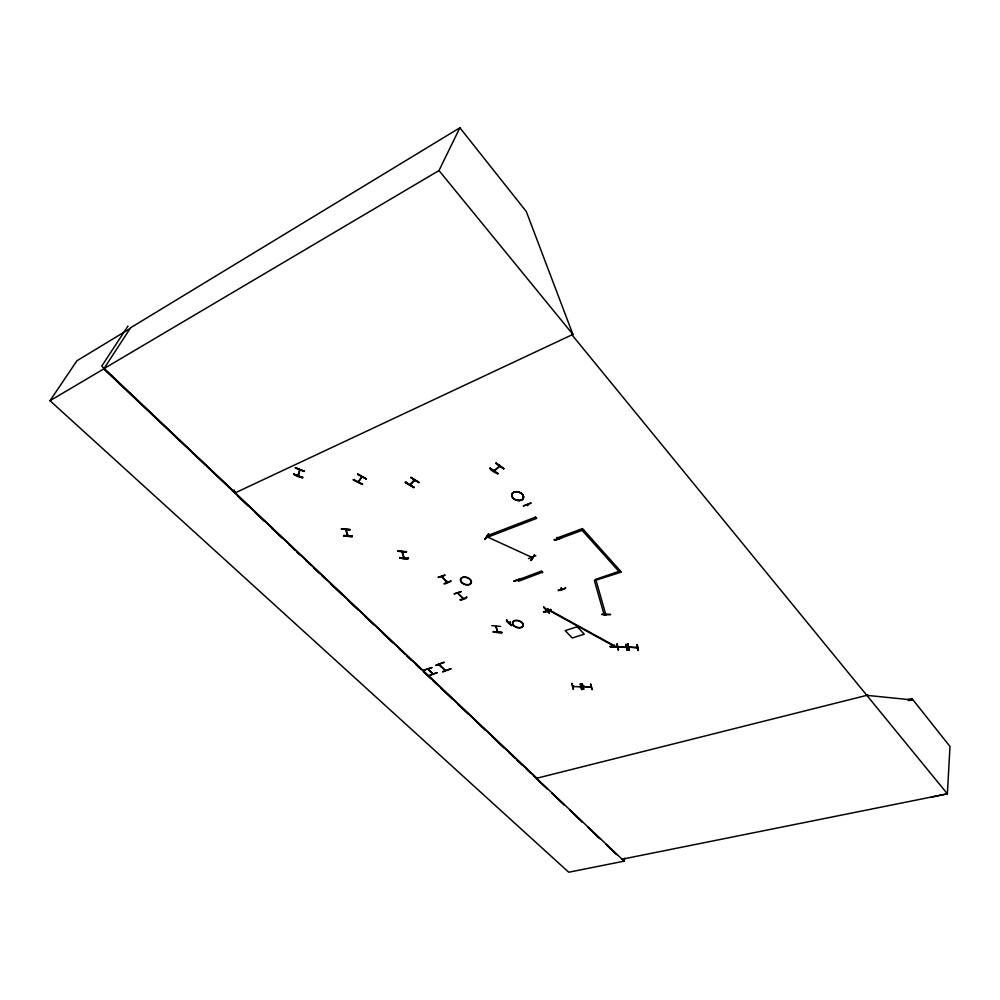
<?xml version="1.0" encoding="UTF-8"?>
<svg xmlns="http://www.w3.org/2000/svg" width="1000" height="1000" viewBox="0 0 1000 1000"><rect width="100%" height="100%" fill="white"/><g stroke="black" fill="none" stroke-linecap="round" stroke-linejoin="round"><path stroke-width="1.5" d="M451.012 581.375C438.663 584.237 445.175 585.538 450.825 580.7M509.45 622.888L510.3 622.15M614.7 646.85L614.5 645.125M298.562 475.325L298.412 474.6M299.85 470.387L298.45 475.75M545.737 610.675L546.675 609.637M908.85 700.638L911.875 699.9L911.988 698.575L907.438 699.688M496.025 626.5L497.7 632.188L497.35 631.087M497.188 631.663L496.05 626.45M410.213 485.012L410.925 484.012M610.275 646.35L618.987 646.725M501.775 632.55L493.35 632.137L493.387 631.45M501.812 632.9L493.35 632.125M493.312 631.763L501.85 632.225M399.825 557.4C399.012 558.375 408.938 560.325 408.425 558.025M399.725 557.712L408.425 558.1M399.787 558.1L408.4 558.7M343.587 535.7L352.2 536.625M343.663 536.062L352.2 536.688L352.225 535.988M130.125 328.5L76.925 360.788L50 400.712L568.737 872.225L624.163 861.15L624.812 858.175M499.862 466.337L500.075 465.575M637.25 644.613L638.075 650.125M637.987 650.512L637.25 644.65M636.538 647.65L636.487 646.938M629.637 646.562L629.675 646.775M629.288 649.65L628.713 650L628.025 643.763M625.625 646.862L626.538 647.6M625.962 644.175L627.238 650.05M618.488 649.562L617.913 649.912L617.188 643.7M617.725 646.912L618.725 647.2L618.812 646.488M547.025 609.338L613.6 645.938M591.15 686.975L590.5 686.675M592.062 689.463L590.7 683.988M605.988 614.75L606.275 614.95M590.388 687.138L590.45 686.488M583.188 689.237C580.763 677.35 581.763 687.925 583.725 688.925M606.15 614.788L604.438 614.763M580.4 683.825L581.8 689.287M601.688 614.587L610.675 614.525L601.775 614.2M591.15 687.212L582.962 686.675L583.962 686.075M581.7 689.65L580.45 683.85M581.025 687.025L580.175 686.312M295.338 467.95L304.312 471.475L295.512 467.587M573.713 685.9L572.675 686.275M573 689.05L572.075 683.3M299.613 469.725L298.012 475.712M442.375 576.775L447.212 582.325M293.875 473.663C292.725 474.913 302.787 478.85 302.8 477.163M447.45 582.238L446.987 581.15M457.55 593.162L458.363 593.488M463.312 598.562L457.85 593.062M463.375 598.612L462.6 598.2M565.487 587.487C566.425 588.837 557.863 591.438 558.2 589.95M358.125 481.825L361.812 476.887M358.775 481.562L358.713 480.863M561.5 589.075L561.138 588.025M561.388 587.938L561.05 588.55M543.8 607.15L549.125 612.788M543.575 611.562C543.212 613.237 551.562 610.5 550.662 609.237M546.85 609.9L547.875 608.488M545.862 610.712L545.612 610.037M543.763 607.413L549.412 613.038L543.837 607.163M561.825 536.775C562.762 538.088 553.9 541.287 554.275 539.513M557.788 538.575L557.312 537.413M542.75 572.125L518.737 581.15L517.663 580.025L541.675 570.975M535.85 555.775L528.475 558.638M532.25 557.425L532.762 557.712M512.087 625.138C512.013 626.413 504.6 620.8 506.75 619.65M534.5 554.712L531.312 560.575L530.962 559.987M510.125 621.962L509.575 622.85M531.613 557.388L532.513 557.837L531.875 556.737M514.212 581.25L521.4 578.525M518.413 580.375L517.65 580.2M514.3 581L521.325 578.913M500.538 626.4L491.863 625.688M528.05 504.975L527.575 505.55L527.25 504.738M523.337 506.1L530.988 502.925M523.425 505.85L530.9 503.188M293.637 474.288L302.562 477.788M517.725 580.325L518.525 580.7L517.987 580.175M302.625 477.562L293.725 473.975M442.75 671.6L450.75 668.662M442.612 671.925L451.037 668.938M445.15 670.462L438.537 664.613M445.487 670.35L439.025 664.163M435.85 665.462L444.275 662.45M487.725 537.1L488.05 536.75M345.538 529.55L347.65 536.038M488.537 534.163L484.738 539.35L488.675 533.787M435.988 665.138L443.988 662.163M466.725 597.1C467.625 598.375 459.7 600.95 460.05 599.475M466.75 597.163L460.238 600.138M346.262 529.85L348 536.025L347.612 534.862M503.75 468.8L495.913 462.975L503.825 468.537M461.012 591.838L454.025 593.925L461.1 591.462M499.812 465.375L499.412 466.112L499.613 465.425M498.162 473.375C498.137 474.712 488.3 469.375 490.238 467.912M494.425 470.425L494.75 469.888M583.6 529.8L558.237 539.163L557.137 537.962L582.5 528.575L621.425 572.062L594.4 580.675L604.288 615.325M557.225 537.95L557.975 538.337M445.05 575.325L438.025 577.45L444.738 575M546.362 610.312L547.05 610.6M403.825 558.062L403.8 556.912M406.45 552.038L397.7 551.05L406.562 551.65M418.837 482.65L410.775 477.463L419.1 482.35M413.825 487.738C398.775 477.413 406.15 484.387 414.237 487.125M410.65 483.825C407.975 487.625 415.087 477.7 414.613 480.637M405.788 482.612L406.2 481.975M352.225 536.062L343.688 535.388M349.975 529.862L341.275 528.913L350.1 529.487M341.525 528.9L350 529.725M362.638 483.925C354.137 481.65 346.35 475.288 362.3 484.538M366.112 478.975L357.8 473.988M353.825 479.988L354.175 479.325M304.488 471.112L295.387 467.825M536.925 778.188L103.963 368.612L438.988 170.55L459.875 127.775L526.3 211.525L572.913 334.4L571.962 334.85L947.375 793.825L931.125 797.163M354.012 479.675L362.45 484.312M414.9 480.275L410.4 484.963M414.062 487.475L406.062 482.287M580.05 686.775L580.913 686.787M582.913 686.475L591.075 686.938M485.112 539.462L488.488 534.062M487.762 537.4L486.825 537L487.675 537.362M628.625 647.225L637.375 647.7L628.713 646.938M50 400.712L103.737 368.95L130.6 327.762L459.875 127.775M441.55 576.625L447.15 582.263M511.6 625.625L506.587 619.975M127.987 326.05L101.725 366.15L235.275 492.837L234.125 489.95M531.763 557.5L532.513 557.537M530.85 560.363L534.475 555.062M357.625 474.35L366.325 478.688M358.475 482.013L362.05 476.788M628.713 649.987L627.5 644.075M617.025 644.013L618.4 649.938M583.575 689.237L582.2 683.737L583.638 689.3M571.912 683.6L573.4 689.125M406.45 551.912L397.825 551.275M617.812 646.912L626.487 647.387M613.462 646.5L614.35 645.688L547.7 609.05M495.75 463.35L503.663 468.913M494.288 471.037L499.8 466.325M401.962 551.838L402.088 552.35M404.113 558.025L402.325 551.75M499.375 466.087L493.963 470.887M234.613 493.137L572.913 334.4M572.038 334.95L573 334.5L438.988 170.55M486.925 536.775L487.738 537.075M554.475 540.188L562.025 537.487M513.913 581.062L521.062 578.562M620.375 570.887L595.1 579.538L596.15 580.7L606.013 615.363M561 588.488L561.788 588.987L561.35 588.475M565.675 588.175L558.387 590.625M543.462 611.938L550.625 609.6M543.763 612.2L550.85 609.9M429.9 671.225L430.2 671.513M430.5 671.787L430.788 672.062M437.137 672.638L429.225 675.55M429.212 675.5L437.113 672.638M867.738 695.113L536.263 778.363L547.487 789.013L533.987 776.213M621.812 859.25L947.375 793.825L950 746.488L911.988 698.575M573.475 686.575L572.712 686.5M614.562 646.287L614.263 646.787M557.438 537.788L558 538.413M463.088 598.7L457.612 593.138M866.825 695.35L911.875 699.9M617.962 647.163L626.287 647.325M572.9 686.562L580.975 686.838M527.525 505.475L527.45 504.837M487.125 536.825L532.537 557.663M636.85 644.562L638.075 650.45M625.962 644.488L627.15 650.425M590.737 684.325L592.05 689.737M580.388 684.137L581.838 689.613M357.688 474.225L366.188 478.862M403.775 557.975L401.987 551.775M410.85 477.337L418.925 482.537M103.737 368.95L624.163 861.15M238.012 496.362L248.225 506.012M255.025 512.438L264.1 521.025M272.038 528.525L282.238 538.175M289.05 544.612L294.713 549.975M296.988 552.112L300.387 555.325M306.062 560.688L310.587 564.975M314 568.2L319.662 573.562M321.938 575.7L326.475 579.987M331 584.275L342.35 595M348.013 600.363L358.225 610.013M365.025 616.45L374.1 625.025M382.038 632.537L393.375 643.25M399.05 648.612L404.712 653.975M406.987 656.125L411.525 660.413M416.05 664.7L420.588 668.988M424 672.2L430.8 678.637M433.062 680.788L436.463 684M441 688.288L452.35 699.013M458.013 704.375L468.225 714.025M475.025 720.45L485.225 730.1M492.038 736.538L504.513 748.337M509.05 752.625L514.712 757.987M516.987 760.125L522.65 765.487M526.05 768.713L530.588 773M588.05 827.325L600.425 839.025M606.062 844.35L617.312 855M428.188 669.163L433.188 673.9M427.85 669.275L432.837 674.013M589.025 828.413L599.138 838M606.987 845.45L615.975 853.975M541.5 571.538L542.587 572.688M582.1 530.35L618.888 571.4M554.25 539.938L561.775 537.1M618.975 647.387L610.175 646.725L618.975 647.387M498.025 473.688L490.138 468.162L497.975 473.775M629.163 649.925L627.9 644.05L629.2 650.025M535.575 517.125L486.775 535.9L487.912 537.087L536.7 518.35L535.575 517.125M431.85 667.6L423.638 670.263L431.812 667.6M577.212 626.763L565.2 630.625L572.263 638L584.25 634.2L577.212 626.763M564.4 804.963L552.025 793.263L564.325 804.987M582.413 822L570.037 810.288L582.288 822.025M513.6 625.638A5.55 3.45 17.4 0 0 522.85 626.487A5.55 3.45 17.4 0 0 517.1 620.575A5.55 3.45 17.4 0 0 513.6 625.638M513.7 625.35A5.537 3.45 17.4 0 0 522.925 626.2A5.537 3.45 17.4 0 0 517.188 620.312A5.537 3.45 17.4 0 0 513.7 625.35M512.938 497.962A6.125 4.2 18.8 0 0 523.15 498.675A6.125 4.2 18.8 0 0 516.812 491.688A6.125 4.2 18.8 0 0 512.938 497.962A6.125 4.2 18.8 0 0 523.15 498.688A6.112 4.188 18.8 0 0 516.812 491.7A6.125 4.2 18.8 0 0 512.938 497.987A6.112 4.188 18.8 0 0 523.138 498.675A6.125 4.2 18.8 0 0 516.8 491.712A6.112 4.188 18.8 0 0 512.95 497.975M461.662 582.625A5.663 3.6 19.3 0 0 471.025 583.425A5.663 3.6 19.3 0 0 464.975 577.25A5.663 3.6 19.3 0 0 461.662 582.625M461.763 582.35A5.663 3.6 19.3 0 0 471.112 583.15A5.663 3.6 19.3 0 0 465.075 576.975A5.663 3.6 19.3 0 0 461.763 582.35"/></g></svg>
